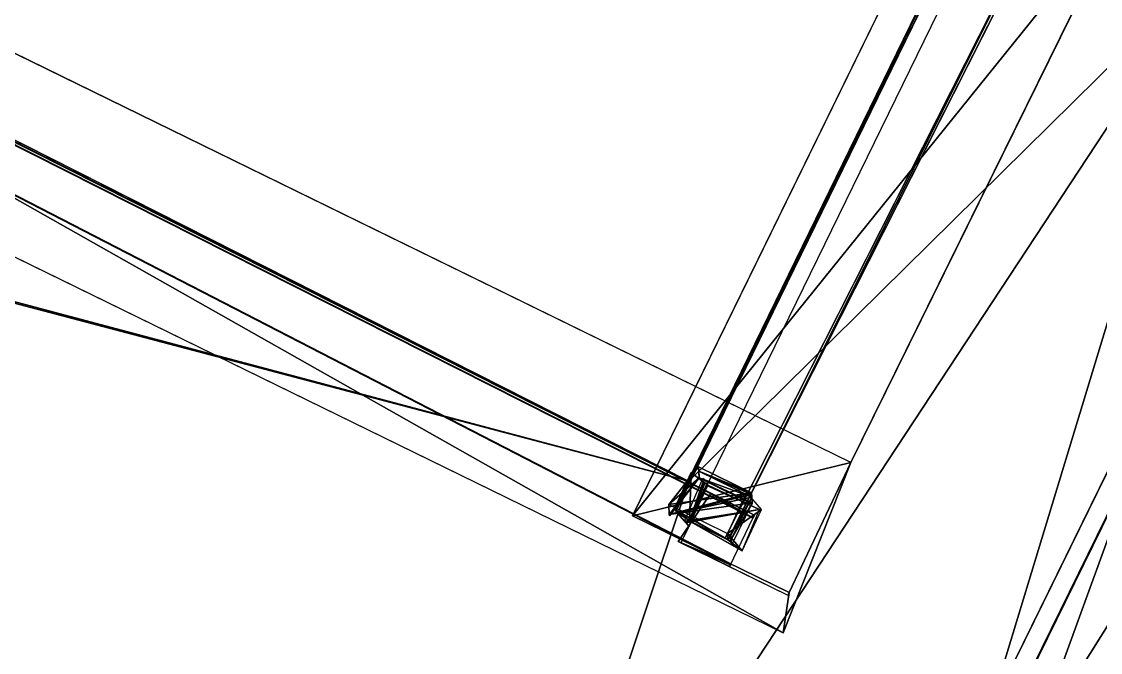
# Model space of a CAD drawing. Extents: x -273 to 66, y -64 to 315.
# Drawn here: x -26.265 to -21.465, y 2.329 to 5.134 of the extents above; entities that cross this region are included whole.
import ezdxf

# ---------------------------------------------------------------- set-up
doc = ezdxf.new("R2010")
doc.units = 0
doc.header["$MEASUREMENT"] = 0
doc.layers.get('0').update_dxf_attribs({"color": 13, "linetype": 'CONTINUOUS'})

# ---------------------------------------------------------------- blocks, each defined once
blk = doc.blocks.new('HOUSE')
at = {"color": 0}
for p, q in [((-220.145, 624.008, -72.627), (-220.014, 553.22, -72.401)), ((-216.532, 557.936, -112.415), (-216.532, 623.418, -112.415)), ((-215.226, 623.773, -75.846), (-215.098, 555.105, -75.626)), ((-210.404, 623.942, -112.406), (-211.219, 554.745, -112.144)), ((-210.957, 554.755, -106.016), (-210.143, 623.952, -106.278)), ((-181.149, 511.589, -0.399), (-181.149, 623.197, -0.399)), ((-181.149, 511.589, -0.399), (-181.149, 623.197, -0.399)), ((-216.616, 555.046, -111.212), (-216.77, 620.31, -112.12)), ((-216.407, 555.054, -106.308), (-216.561, 620.318, -107.216)), ((-204.11, 566.53, -72.028), (-204.057, 612.693, -72.173)), ((-182.05, 580.831, -144.862), (-182.05, 502.773, -138.675)), ((-182.05, 502.773, -138.675), (-174.112, 580.831, -112.415)), ((-182.05, 502.773, -138.675), (-174.112, 580.831, -112.415)), ((-181.149, 580.831, -8.113), (-181.149, 511.589, -8.113)), ((-181.149, 580.831, -8.113), (-181.149, 511.589, -8.113)), ((-204.11, 566.53, -72.028), (-484.994, 566.01, -72.14)), ((-202.783, 549.67, -71.941), (-204.11, 566.53, -72.028)), ((-202.783, 549.67, -71.941), (-204.11, 566.53, -72.028)), ((-493.671, 561.211, -112.415), (-216.532, 557.936, -112.415)), ((-210.12, 557.942, -75.514), (-297.928, 558.877, -76.098)), ((-297.718, 558.76, -106.807), (-214.257, 557.872, -106.951)), ((-297.684, 558.742, -111.716), (-214.223, 557.854, -111.86)), ((-215.815, 558.642, -111.399), (-216.73, 554.293, -111.399)), ((-216.73, 554.293, -193.915), (-215.815, 558.642, -193.915)), ((-210.355, 558.642, -121.335), (-216.73, 554.293, -121.335)), ((-216.73, 554.293, -193.915), (-210.355, 558.642, -193.915)), ((-216.616, 555.046, -111.212), (-216.69, 558.768, -111.221)), ((-215.815, 558.642, -161.608), (-215.815, 558.688, -111.375)), ((-210.355, 558.642, -161.608), (-215.815, 558.642, -161.608)), ((-215.815, 558.642, -161.608), (-210.355, 558.642, -161.974)), ((-215.815, 558.642, -161.608), (-215.815, 558.642, -111.399)), ((-215.815, 558.642, -193.675), (-215.815, 558.642, -161.608)), ((-215.815, 558.642, -193.915), (-215.815, 558.642, -193.675)), ((-210.355, 558.642, -111.399), (-215.815, 558.642, -111.399)), ((-210.355, 558.642, -161.608), (-215.815, 558.642, -161.608)), ((-215.815, 558.642, -161.608), (-215.815, 558.642, -111.399)), ((-215.815, 558.642, -193.675), (-210.355, 558.642, -193.582)), ((-215.815, 558.642, -193.675), (-215.815, 558.642, -161.608)), ((-215.815, 558.642, -161.608), (-210.355, 558.642, -161.974)), ((-215.191, 559.073, -72.271), (-215.65, 559.055, -83.052)), ((-215.427, 554.778, -83.047), (-215.65, 559.055, -83.052)), ((-215.098, 555.105, -75.626), (-215.489, 558.815, -83.058)), ((-215.489, 558.815, -83.058), (-215.476, 558.815, -82.75)), ((-215.098, 555.105, -75.626), (-215.489, 558.815, -83.058)), ((-215.476, 558.815, -82.75), (-215.333, 558.821, -79.401)), ((-215.333, 558.821, -79.401), (-215.03, 558.833, -72.277)), ((-214.955, 555.111, -72.268), (-215.191, 559.073, -72.271)), ((-215.191, 558.759, -72.278), (-209.778, 558.922, -72.503)), ((-215.03, 558.833, -72.277), (-209.778, 558.922, -72.503)), ((-215.03, 558.833, -72.277), (-214.958, 555.261, -72.268)), ((-215.03, 558.833, -72.277), (-214.958, 555.261, -72.268)), ((-209.778, 558.922, -72.503), (-214.955, 555.111, -72.268)), ((-209.778, 558.922, -72.503), (-214.955, 555.111, -72.268)), ((-211.302, 559.385, -111.922), (-211.218, 555.199, -111.912)), ((-210.355, 558.642, -161.974), (-210.355, 558.642, -161.608)), ((-210.355, 558.642, -161.974), (-210.355, 554.293, -161.619)), ((-210.355, 554.293, -161.974), (-210.355, 558.642, -161.974)), ((-210.355, 554.293, -161.974), (-210.355, 558.642, -161.974)), ((-210.355, 554.293, -193.672), (-210.355, 558.642, -193.582)), ((-210.355, 558.642, -193.582), (-210.355, 558.642, -181.646)), ((-210.355, 558.642, -181.646), (-210.355, 558.642, -161.974)), ((-210.355, 558.642, -161.974), (-210.355, 558.642, -161.608)), ((-210.355, 558.642, -193.915), (-210.355, 558.642, -193.582)), ((-210.355, 558.642, -193.582), (-210.355, 558.642, -181.646)), ((-210.355, 558.642, -181.646), (-210.355, 558.642, -161.974)), ((-210.355, 558.642, -121.335), (-210.355, 558.642, -111.399)), ((-210.355, 558.642, -121.335), (-210.355, 554.293, -121.335)), ((-210.355, 558.642, -161.974), (-210.355, 554.293, -161.619)), ((-210.355, 558.642, -161.974), (-210.355, 558.642, -161.608)), ((-210.355, 558.642, -181.646), (-210.355, 558.642, -161.974)), ((-210.355, 558.642, -193.582), (-210.355, 558.642, -181.646)), ((-209.523, 554.811, -72.365), (-209.778, 558.922, -72.503)), ((-209.523, 554.811, -72.365), (-209.606, 558.997, -72.375)), ((-215.21, 552.967, -71.668), (-214.495, 558.005, -72.046)), ((-214.495, 558.005, -72.046), (-215.208, 552.966, -72.016)), ((-210.089, 557.955, -72.017), (-214.495, 558.005, -72.046)), ((-214.479, 557.995, -74.469), (-214.495, 558.005, -72.046)), ((-214.446, 557.977, -79.312), (-214.479, 557.995, -74.469)), ((-211.542, 557.962, -74.45), (-214.479, 557.995, -74.469)), ((-214.223, 557.854, -111.86), (-214.257, 557.872, -106.951)), ((-214.223, 557.854, -111.86), (-214.257, 557.872, -106.951)), ((-214.223, 557.854, -111.873), (-214.221, 557.852, -112.144)), ((-214.223, 557.854, -111.864), (-214.223, 557.854, -111.873)), ((-214.223, 557.854, -111.864), (-214.223, 557.854, -111.86)), ((-214.221, 557.852, -112.144), (-209.715, 557.802, -112.114)), ((-210.089, 557.955, -72.017), (-211.542, 557.962, -74.45)), ((-210.089, 557.955, -72.017), (-211.542, 557.962, -74.45)), ((-209.973, 557.945, -74.439), (-211.542, 557.962, -74.45)), ((-209.965, 557.94, -75.513), (-210.12, 557.942, -75.514)), ((-209.967, 557.941, -75.257), (-210.12, 557.942, -75.514)), ((-209.967, 557.941, -75.257), (-210.12, 557.942, -75.514)), ((-209.965, 557.94, -75.513), (-210.12, 557.942, -75.514)), ((-209.99, 557.954, -71.852), (-210.089, 557.955, -72.017)), ((-209.989, 557.954, -72.016), (-210.089, 557.955, -72.017)), ((-209.989, 557.954, -72.016), (-210.089, 557.955, -72.017)), ((-209.989, 557.954, -72.016), (-210.089, 557.955, -72.017)), ((-209.99, 557.954, -71.852), (-210.089, 557.955, -72.017)), ((-209.99, 557.954, -71.852), (-209.989, 557.954, -72.016)), ((-209.989, 557.954, -72.016), (-209.947, 552.968, -71.981)), ((-209.989, 557.954, -72.016), (-209.973, 557.945, -74.439)), ((-209.989, 557.954, -72.016), (-209.973, 557.945, -74.439)), ((-209.973, 557.945, -74.439), (-209.967, 557.941, -75.257)), ((-209.967, 557.941, -75.257), (-209.965, 557.94, -75.513)), ((-209.717, 557.803, -111.834), (-209.717, 557.803, -111.821)), ((-209.715, 557.802, -112.114), (-209.717, 557.803, -111.834)), ((-298.186, 554.52, -106.256), (-209.716, 552.84, -105.662)), ((-209.674, 552.817, -111.795), (-298.145, 554.497, -112.389)), ((-216.646, 555.045, -111.911), (-211.219, 554.745, -112.144)), ((-216.645, 555.045, -111.887), (-216.646, 555.045, -111.911)), ((-216.645, 555.045, -111.887), (-216.616, 555.046, -111.212)), ((-216.592, 555.047, -110.659), (-216.616, 555.046, -111.212)), ((-216.592, 555.047, -110.659), (-216.616, 555.046, -111.212)), ((-216.592, 555.047, -110.659), (-216.616, 555.046, -111.212)), ((-216.43, 555.053, -106.862), (-216.592, 555.047, -110.659)), ((-216.43, 555.053, -106.862), (-216.592, 555.047, -110.659)), ((-216.43, 555.053, -106.862), (-216.592, 555.047, -110.659)), ((-216.43, 555.053, -106.862), (-216.432, 554.998, -106.861)), ((-215.427, 554.778, -83.047), (-216.432, 554.998, -106.861)), ((-216.407, 555.054, -106.308), (-216.43, 555.053, -106.862)), ((-216.407, 555.054, -106.308), (-216.43, 555.053, -106.862)), ((-216.407, 555.054, -106.308), (-216.43, 555.053, -106.862)), ((-216.407, 555.054, -106.308), (-216.43, 555.053, -106.862)), ((-215.098, 555.105, -75.626), (-216.407, 555.054, -106.308)), ((-215.098, 555.105, -75.626), (-216.407, 555.054, -106.308)), ((-215.098, 555.105, -75.626), (-216.407, 555.054, -106.308)), ((-215.273, 554.745, -79.39), (-215.431, 554.738, -83.11)), ((-215.098, 555.105, -75.626), (-215.427, 554.778, -83.047)), ((-215.098, 555.105, -75.626), (-215.427, 554.778, -83.047)), ((-215.273, 554.745, -79.39), (-215.427, 554.778, -83.047)), ((-215.273, 554.745, -79.39), (-214.955, 555.111, -72.268)), ((-215.273, 554.745, -79.39), (-214.955, 555.111, -72.268)), ((-215.273, 554.745, -79.39), (-214.955, 555.111, -72.268)), ((-214.955, 555.097, -72.268), (-215.273, 554.745, -79.39)), ((-214.955, 555.097, -72.268), (-215.273, 554.745, -79.39)), ((-214.955, 555.097, -72.268), (-215.273, 554.745, -79.39)), ((-214.947, 554.679, -72.267), (-215.273, 554.745, -79.39)), ((-215.085, 555.106, -75.318), (-215.098, 555.105, -75.626)), ((-215.085, 555.106, -75.318), (-215.098, 555.105, -75.626)), ((-215.085, 555.106, -75.318), (-215.098, 555.105, -75.626)), ((-215.085, 555.106, -75.318), (-214.955, 555.111, -72.268)), ((-215.085, 555.106, -75.318), (-214.955, 555.111, -72.268)), ((-215.085, 555.106, -75.318), (-214.955, 555.111, -72.268)), ((-214.958, 555.261, -72.268), (-214.943, 555.111, -71.969)), ((-214.958, 555.261, -72.268), (-214.955, 555.111, -72.268)), ((-214.958, 555.261, -72.268), (-214.955, 555.111, -72.268)), ((-214.958, 555.261, -72.268), (-214.955, 555.111, -72.268)), ((-214.958, 555.261, -72.268), (-214.943, 555.111, -71.969)), ((-214.958, 555.261, -72.268), (-214.955, 555.111, -72.268)), ((-214.955, 555.111, -72.268), (-214.949, 555.111, -72.133)), ((-214.955, 555.111, -72.268), (-214.955, 555.097, -72.268)), ((-214.943, 555.111, -71.969), (-214.955, 555.097, -72.268)), ((-214.955, 555.111, -72.268), (-214.949, 555.111, -72.133)), ((-214.943, 555.111, -71.969), (-214.955, 555.097, -72.268)), ((-214.943, 555.111, -71.969), (-214.955, 555.097, -72.268)), ((-214.955, 555.111, -72.268), (-214.955, 555.097, -72.268)), ((-214.955, 555.111, -72.268), (-214.955, 555.097, -72.268)), ((-209.523, 554.811, -72.365), (-214.955, 555.111, -72.268)), ((-209.523, 554.811, -72.365), (-214.955, 555.111, -72.268)), ((-214.955, 555.111, -72.268), (-214.949, 555.111, -72.133)), ((-209.523, 554.811, -72.365), (-214.955, 555.111, -72.268)), ((-214.955, 555.111, -72.268), (-214.949, 555.111, -72.133)), ((-214.955, 555.097, -72.268), (-214.947, 554.679, -72.267)), ((-214.949, 555.111, -72.133), (-214.943, 555.111, -71.969)), ((-214.949, 555.111, -72.133), (-214.943, 555.111, -71.969)), ((-209.523, 554.811, -72.365), (-214.949, 555.111, -72.133)), ((-214.949, 555.111, -72.133), (-214.943, 555.111, -71.969)), ((-214.943, 555.111, -71.969), (-214.939, 552.948, -71.962)), ((-211.218, 555.199, -111.912), (-211.219, 554.745, -112.144)), ((-211.219, 554.745, -112.144), (-210.957, 554.755, -106.016)), ((-211.219, 554.745, -112.144), (-210.957, 554.755, -106.016)), ((-211.219, 554.745, -112.144), (-210.957, 554.755, -106.016)), ((-216.73, 554.293, -193.915), (-210.355, 554.293, -193.915)), ((-216.73, 554.293, -122.824), (-216.73, 554.293, -193.915)), ((-216.73, 554.293, -121.335), (-216.73, 554.293, -122.824)), ((-216.73, 554.293, -111.399), (-216.73, 554.293, -121.335)), ((-216.73, 554.293, -121.335), (-216.73, 554.293, -122.824)), ((-216.73, 554.293, -122.824), (-216.73, 554.293, -193.915)), ((-210.355, 554.293, -193.915), (-210.355, 554.293, -193.672)), ((-210.355, 554.293, -161.974), (-210.355, 554.293, -161.619)), ((-210.355, 554.293, -193.672), (-210.355, 554.293, -161.974)), ((-210.355, 554.293, -161.619), (-210.355, 554.293, -121.335)), ((-210.355, 554.168, -193.675), (-210.355, 554.293, -193.672)), ((-210.355, 554.293, -193.672), (-210.355, 554.293, -161.974)), ((-210.355, 554.293, -161.974), (-210.355, 554.293, -161.619)), ((-210.355, 554.293, -161.619), (-210.355, 554.168, -161.608)), ((-210.355, 554.168, -161.608), (-210.355, 554.168, -193.675)), ((-220.014, 553.22, -72.401), (-203.947, 553.251, -71.982)), ((-209.947, 552.968, -71.981), (-215.21, 552.967, -71.668)), ((-215.208, 552.966, -72.016), (-215.21, 552.967, -71.668)), ((-215.208, 552.966, -72.016), (-215.21, 552.967, -71.668)), ((-214.935, 552.815, -111.834), (-215.208, 552.966, -72.016)), ((-214.939, 552.948, -71.962), (-203.947, 552.968, -71.981)), ((-209.674, 552.817, -111.799), (-214.935, 552.815, -111.834)), ((-209.947, 552.968, -71.981), (-203.947, 552.968, -71.981)), ((-209.947, 552.968, -71.981), (-209.747, 552.858, -101.121)), ((-209.747, 552.858, -101.121), (-209.716, 552.84, -105.662)), ((-209.716, 552.84, -105.662), (-209.674, 552.817, -111.795)), ((-209.716, 552.84, -105.662), (-209.674, 552.817, -111.795)), ((-209.674, 552.817, -111.795), (-209.674, 552.817, -111.799)), ((-203.947, 552.968, -71.981), (-203.947, 553.251, -71.982)), ((-203.947, 553.251, -71.982), (-202.783, 549.67, -71.941)), ((-492.543, 549.133, -72.056), (-202.783, 549.67, -71.941))]:
    blk.add_line(p, q, dxfattribs=at)
at = {"color": 17}
for p, q in [((-297.953, 558.891, -72.438), (-209.99, 557.954, -71.852)), ((-216.69, 558.768, -111.221), (-215.489, 558.815, -83.058)), ((-215.476, 558.815, -82.75), (-215.085, 555.106, -75.318)), ((-215.476, 558.815, -82.75), (-215.085, 555.106, -75.318)), ((-215.333, 558.821, -79.401), (-214.958, 555.261, -72.268)), ((-215.333, 558.821, -79.401), (-214.958, 555.261, -72.268)), ((-209.606, 558.997, -72.375), (-211.302, 559.385, -111.922)), ((-210.355, 558.642, -161.608), (-210.355, 558.642, -121.335)), ((-210.355, 558.642, -161.608), (-210.355, 558.642, -121.335)), ((-210.355, 558.642, -161.608), (-210.355, 558.642, -121.335)), ((-211.542, 557.962, -74.45), (-214.446, 557.977, -79.312)), ((-210.12, 557.942, -75.514), (-214.422, 557.964, -82.716)), ((-214.257, 557.872, -106.951), (-214.422, 557.964, -82.716)), ((-209.717, 557.803, -111.821), (-209.965, 557.94, -75.513)), ((-210.957, 554.755, -106.016), (-209.523, 554.811, -72.365)), ((-210.957, 554.755, -106.016), (-209.523, 554.811, -72.365))]:
    blk.add_line(p, q, dxfattribs=at)
at = {"color": 0}
mesh = blk.add_polyface(dxfattribs=at)
corners = [(-173.442, 622.685, -112.415), (-174.398, 578.486, -112.415), (-193.95, 622.685, -112.415), (-174.112, 580.831, -112.415), (-169.73, 580.831, -112.415), (-89.942, 622.685, -112.415), (-151.714, 580.831, -112.415), (-111.089, 580.831, -112.415), (-92.942, 580.831, -112.415), (-89.942, 619.79, -112.415), (-89.942, 580.831, -112.415), (-216.532, 557.936, -112.415), (-216.532, 623.418, -112.415), (-209.094, 502.773, -112.415), (-174.398, 502.773, -112.415), (-493.671, 502.773, -112.415), (-493.671, 561.211, -112.415), (-490.671, 502.773, -112.415)]
mesh.append_faces([[corners[k] for k in face] for face in [(8, 9, 10), (2, 11, 12), (11, 15, 16)]], dxfattribs={"vtx0": -1, "color": 0})
mesh.append_faces([[corners[k] for k in face] for face in [(0, 1, 2), (1, 0, 3), (3, 0, 4), (4, 5, 6), (6, 5, 7), (7, 5, 8), (13, 2, 14), (14, 2, 1), (15, 11, 17), (17, 11, 13)]], dxfattribs={"vtx0": -1, "vtx1": -1, "color": 0})
mesh.append_faces([[corners[k] for k in face] for face in [(11, 2, 13)]], dxfattribs={"vtx0": -1, "vtx1": -1, "vtx2": -1, "color": 0})
mesh.append_faces([[corners[k] for k in face] for face in [(4, 0, 5), (8, 5, 9)]], dxfattribs={"vtx0": -1, "vtx2": -1, "color": 0})
mesh = blk.add_polyface(dxfattribs=at)
corners = [(-204.078, 624.039, -72.209), (-220.014, 553.22, -72.401), (-220.145, 624.008, -72.627), (-204.11, 566.53, -72.028), (-204.057, 612.693, -72.173), (-203.947, 553.251, -71.982), (-202.783, 549.67, -71.941)]
mesh.append_faces([[corners[k] for k in face] for face in [(0, 1, 2), (3, 0, 4), (5, 3, 6)]], dxfattribs={"vtx0": -1, "color": 0})
mesh.append_faces([[corners[k] for k in face] for face in [(1, 0, 3)]], dxfattribs={"vtx0": -1, "vtx1": -1, "vtx2": -1, "color": 0})
mesh.append_faces([[corners[k] for k in face] for face in [(3, 5, 1)]], dxfattribs={"vtx0": -1, "vtx2": -1, "color": 0})
at = {"color": 17}
mesh = blk.add_polyface(dxfattribs=at)
corners = [(-210.404, 623.942, -112.406), (-210.957, 554.755, -106.016), (-211.219, 554.745, -112.144), (-210.143, 623.952, -106.278)]
mesh.append_faces([[corners[k] for k in face] for face in [(0, 1, 2), (1, 0, 3)]], dxfattribs={"vtx0": -1, "color": 17})
mesh = blk.add_polyface(dxfattribs=at)
corners = [(-208.213, 623.491, -116.708), (-89.942, 623.491, -116.422), (-89.942, 623.491, -116.708), (-97.006, 623.491, -116.398), (-181.533, 623.491, -116.112), (-191.844, 623.491, -116.077), (-208.213, 623.491, -108.375), (-173.455, 623.491, -116.139), (-191.844, 623.491, -108.375)]
mesh.append_faces([[corners[k] for k in face] for face in [(0, 1, 2), (3, 4, 7), (5, 6, 8)]], dxfattribs={"vtx0": -1, "color": 17})
mesh.append_faces([[corners[k] for k in face] for face in [(1, 0, 3), (4, 0, 5)]], dxfattribs={"vtx0": -1, "vtx1": -1, "color": 17})
mesh.append_faces([[corners[k] for k in face] for face in [(3, 0, 4)]], dxfattribs={"vtx0": -1, "vtx1": -1, "vtx2": -1, "color": 17})
mesh.append_faces([[corners[k] for k in face] for face in [(5, 0, 6)]], dxfattribs={"vtx0": -1, "vtx2": -1, "color": 17})
at = {"color": 253}
mesh = blk.add_polyface(dxfattribs=at)
corners = [(-181.149, 623.197, -0.399), (-181.149, 511.589, -8.113), (-181.149, 511.589, -0.399), (-181.149, 580.831, -8.113), (-181.149, 619.643, -8.113), (-181.149, 623.197, -8.113)]
mesh.append_faces([[corners[k] for k in face] for face in [(0, 1, 2), (4, 0, 5)]], dxfattribs={"vtx0": -1, "color": 253})
mesh.append_faces([[corners[k] for k in face] for face in [(1, 0, 3), (3, 0, 4)]], dxfattribs={"vtx0": -1, "vtx1": -1, "color": 253})
at = {"color": 8}
mesh = blk.add_polyface(dxfattribs=at)
corners = [(-181.149, 511.589, -0.399), (-131.336, 623.197, 17.845), (-181.149, 623.197, -0.399), (-131.336, 455.84, 17.845)]
mesh.append_faces([[corners[k] for k in face] for face in [(0, 1, 2), (1, 0, 3)]], dxfattribs={"vtx0": -1, "color": 8})
mesh = blk.add_polyface(dxfattribs=at)
corners = [(-131.336, 455.84, 17.845), (-81.524, 623.197, -0.399), (-131.336, 623.197, 17.845), (-81.524, 511.589, -0.399)]
mesh.append_faces([[corners[k] for k in face] for face in [(0, 1, 2), (1, 0, 3)]], dxfattribs={"vtx0": -1, "color": 8})
at = {"color": 17}
mesh = blk.add_polyface(dxfattribs=at)
corners = [(-216.592, 555.047, -110.659), (-216.77, 620.31, -112.12), (-216.616, 555.046, -111.212), (-216.43, 555.053, -106.862), (-216.407, 555.054, -106.308), (-216.561, 620.318, -107.216)]
mesh.append_faces([[corners[k] for k in face] for face in [(0, 1, 2), (1, 4, 5)]], dxfattribs={"vtx0": -1, "color": 17})
mesh.append_faces([[corners[k] for k in face] for face in [(1, 0, 3), (1, 3, 4)]], dxfattribs={"vtx0": -1, "vtx2": -1, "color": 17})
at = {"color": 0}
mesh = blk.add_polyface(dxfattribs=at)
corners = [(-172.73, 580.831, -8.113), (-172.73, 578.486, -8.113), (-181.149, 580.831, -8.113), (-493.671, 511.589, -8.113), (-490.671, 502.773, -8.113), (-493.671, 502.773, -8.113), (-181.149, 511.589, -8.113), (-172.73, 502.773, -8.113)]
mesh.append_faces([[corners[k] for k in face] for face in [(3, 4, 5)]], dxfattribs={"vtx0": -1, "color": 0})
mesh.append_faces([[corners[k] for k in face] for face in [(4, 6, 7), (7, 2, 1)]], dxfattribs={"vtx0": -1, "vtx1": -1, "color": 0})
mesh.append_faces([[corners[k] for k in face] for face in [(4, 3, 6), (7, 6, 2)]], dxfattribs={"vtx0": -1, "vtx2": -1, "color": 0})
mesh.append_faces([[corners[k] for k in face] for face in [(0, 1, 2)]], dxfattribs={"vtx1": -1, "color": 0})
at = {"color": 47}
mesh = blk.add_polyface(dxfattribs=at)
corners = [(-182.05, 580.831, -144.862), (-182.05, 502.773, -138.675), (-174.112, 580.831, -112.415)]
mesh.append_faces([[corners[k] for k in face] for face in [(0, 1, 2)]], dxfattribs={"color": 47})
mesh = blk.add_polyface(dxfattribs=at)
corners = [(-174.112, 580.831, -112.415), (-182.05, 502.773, -138.675), (-174.398, 502.773, -112.415)]
mesh.append_faces([[corners[k] for k in face] for face in [(0, 1, 2)]], dxfattribs={"color": 47})
at = {"color": 0}
mesh = blk.add_polyface(dxfattribs=at)
corners = [(-174.112, 580.831, -112.415), (-174.398, 502.773, -112.415), (-174.398, 578.486, -112.415)]
mesh.append_faces([[corners[k] for k in face] for face in [(0, 1, 2)]], dxfattribs={"color": 0})
at = {"color": 43}
mesh = blk.add_polyface(dxfattribs=at)
corners = [(-172.73, 502.773, -8.113), (-173.043, 524.352, -27.663), (-174.398, 502.773, -112.415), (-172.73, 578.486, -8.113), (-173.74, 524.352, -71.277), (-173.043, 555.043, -27.663), (-174.398, 578.486, -112.415), (-173.74, 555.043, -71.277)]
mesh.append_faces([[corners[k] for k in face] for face in [(0, 1, 2), (1, 3, 5), (6, 5, 3)]], dxfattribs={"vtx0": -1, "vtx1": -1, "color": 43})
mesh.append_faces([[corners[k] for k in face] for face in [(1, 0, 3), (2, 1, 4), (4, 6, 2), (6, 4, 7), (6, 7, 5)]], dxfattribs={"vtx0": -1, "vtx2": -1, "color": 43})
at = {"color": 17}
mesh = blk.add_polyface(dxfattribs=at)
corners = [(-492.543, 549.133, -72.056), (-484.994, 566.01, -72.14), (-493.87, 565.994, -72.143), (-202.783, 549.67, -71.941), (-204.11, 566.53, -72.028)]
mesh.append_faces([[corners[k] for k in face] for face in [(0, 1, 2), (1, 3, 4)]], dxfattribs={"vtx0": -1, "color": 17})
mesh.append_faces([[corners[k] for k in face] for face in [(1, 0, 3)]], dxfattribs={"vtx0": -1, "vtx2": -1, "color": 17})
mesh = blk.add_polyface(dxfattribs=at)
corners = [(-209.99, 557.954, -71.852), (-210.089, 557.955, -72.017), (-297.953, 558.891, -72.438), (-297.93, 558.878, -75.789), (-210.12, 557.942, -75.514), (-297.928, 558.877, -76.098), (-297.951, 558.889, -72.737), (-209.967, 557.941, -75.257), (-209.973, 557.945, -74.439), (-209.989, 557.954, -72.016), (-297.952, 558.89, -72.602)]
mesh.append_faces([[corners[k] for k in face] for face in [(3, 4, 5)]], dxfattribs={"vtx0": -1, "color": 17})
mesh.append_faces([[corners[k] for k in face] for face in [(4, 6, 7), (7, 6, 8), (8, 6, 9), (9, 6, 1)]], dxfattribs={"vtx0": -1, "vtx1": -1, "color": 17})
mesh.append_faces([[corners[k] for k in face] for face in [(4, 3, 6), (1, 6, 10), (1, 10, 2)]], dxfattribs={"vtx0": -1, "vtx2": -1, "color": 17})
mesh.append_faces([[corners[k] for k in face] for face in [(0, 1, 2)]], dxfattribs={"vtx1": -1, "color": 17})
mesh = blk.add_polyface(dxfattribs=at)
corners = [(-297.684, 558.742, -111.716), (-214.257, 557.872, -106.951), (-214.223, 557.854, -111.86), (-297.688, 558.744, -111.162), (-297.714, 558.758, -107.361), (-297.718, 558.76, -106.807)]
mesh.append_faces([[corners[k] for k in face] for face in [(0, 1, 2), (1, 4, 5)]], dxfattribs={"vtx0": -1, "color": 17})
mesh.append_faces([[corners[k] for k in face] for face in [(1, 0, 3), (1, 3, 4)]], dxfattribs={"vtx0": -1, "vtx2": -1, "color": 17})
mesh = blk.add_polyface(dxfattribs=at)
corners = [(-215.815, 558.642, -111.399), (-216.73, 554.293, -121.335), (-216.73, 554.293, -111.399), (-216.73, 554.293, -122.824), (-216.73, 554.293, -193.915), (-215.815, 558.642, -193.915), (-215.815, 558.642, -161.608), (-215.815, 558.642, -193.675)]
mesh.append_faces([[corners[k] for k in face] for face in [(0, 1, 2), (5, 6, 7)]], dxfattribs={"vtx0": -1, "color": 17})
mesh.append_faces([[corners[k] for k in face] for face in [(1, 0, 3), (3, 0, 4), (4, 0, 5)]], dxfattribs={"vtx0": -1, "vtx1": -1, "color": 17})
mesh.append_faces([[corners[k] for k in face] for face in [(5, 0, 6)]], dxfattribs={"vtx0": -1, "vtx2": -1, "color": 17})
at = {"color": 0}
mesh = blk.add_polyface(dxfattribs=at)
corners = [(-210.355, 558.642, -193.582), (-216.73, 554.293, -193.915), (-210.355, 558.642, -193.915), (-216.73, 554.293, -122.824), (-210.355, 558.642, -181.646), (-210.355, 558.642, -161.974), (-210.355, 558.642, -161.608), (-210.355, 558.642, -121.335), (-216.73, 554.293, -121.335)]
mesh.append_faces([[corners[k] for k in face] for face in [(0, 1, 2), (3, 7, 8)]], dxfattribs={"vtx0": -1, "color": 0})
mesh.append_faces([[corners[k] for k in face] for face in [(1, 0, 3)]], dxfattribs={"vtx0": -1, "vtx1": -1, "color": 0})
mesh.append_faces([[corners[k] for k in face] for face in [(3, 0, 4), (3, 4, 5), (3, 5, 6), (3, 6, 7)]], dxfattribs={"vtx0": -1, "vtx2": -1, "color": 0})
at = {"color": 17}
mesh = blk.add_polyface(dxfattribs=at)
corners = [(-216.592, 555.047, -110.659), (-216.69, 558.768, -111.221), (-216.616, 555.046, -111.212), (-216.43, 555.053, -106.862), (-216.407, 555.054, -106.308), (-215.098, 555.105, -75.626), (-215.489, 558.815, -83.058)]
mesh.append_faces([[corners[k] for k in face] for face in [(0, 1, 2), (1, 5, 6)]], dxfattribs={"vtx0": -1, "color": 17})
mesh.append_faces([[corners[k] for k in face] for face in [(1, 0, 3), (1, 3, 4), (1, 4, 5)]], dxfattribs={"vtx0": -1, "vtx2": -1, "color": 17})
at = {"color": 0}
mesh = blk.add_polyface(dxfattribs=at)
corners = [(-210.355, 558.642, -161.608), (-210.355, 558.642, -161.974), (-215.815, 558.642, -161.608)]
mesh.append_faces([[corners[k] for k in face] for face in [(0, 1, 2)]], dxfattribs={"color": 0})
at = {"color": 17}
mesh = blk.add_polyface(dxfattribs=at)
corners = [(-215.815, 558.642, -111.399), (-210.355, 558.642, -161.608), (-215.815, 558.642, -161.608), (-210.355, 558.642, -121.335), (-210.355, 558.642, -111.399)]
mesh.append_faces([[corners[k] for k in face] for face in [(0, 1, 2), (3, 0, 4)]], dxfattribs={"vtx0": -1, "color": 17})
mesh.append_faces([[corners[k] for k in face] for face in [(1, 0, 3)]], dxfattribs={"vtx0": -1, "vtx1": -1, "color": 17})
mesh = blk.add_polyface(dxfattribs=at)
corners = [(-215.815, 558.642, -161.608), (-210.355, 558.642, -193.582), (-215.815, 558.642, -193.675), (-210.355, 558.642, -181.646), (-210.355, 558.642, -161.974)]
mesh.append_faces([[corners[k] for k in face] for face in [(0, 1, 2), (3, 0, 4)]], dxfattribs={"vtx0": -1, "color": 17})
mesh.append_faces([[corners[k] for k in face] for face in [(1, 0, 3)]], dxfattribs={"vtx0": -1, "vtx1": -1, "color": 17})
at = {"color": 0}
mesh = blk.add_polyface(dxfattribs=at)
corners = [(-215.085, 555.106, -75.318), (-215.489, 558.815, -83.058), (-215.098, 555.105, -75.626), (-215.476, 558.815, -82.75)]
mesh.append_faces([[corners[k] for k in face] for face in [(0, 1, 2), (1, 0, 3)]], dxfattribs={"vtx0": -1, "color": 0})
at = {"color": 17}
mesh = blk.add_polyface(dxfattribs=at)
corners = [(-214.955, 555.111, -72.268), (-215.476, 558.815, -82.75), (-215.085, 555.106, -75.318), (-214.958, 555.261, -72.268), (-215.333, 558.821, -79.401)]
mesh.append_faces([[corners[k] for k in face] for face in [(0, 1, 2), (1, 3, 4)]], dxfattribs={"vtx0": -1, "color": 17})
mesh.append_faces([[corners[k] for k in face] for face in [(1, 0, 3)]], dxfattribs={"vtx0": -1, "vtx2": -1, "color": 17})
mesh = blk.add_polyface(dxfattribs=at)
corners = [(-215.03, 558.833, -72.277), (-215.333, 558.821, -79.401), (-214.958, 555.261, -72.268)]
mesh.append_faces([[corners[k] for k in face] for face in [(0, 1, 2)]], dxfattribs={"color": 17})
at = {"color": 0}
mesh = blk.add_polyface(dxfattribs=at)
corners = [(-214.958, 555.261, -72.268), (-209.778, 558.922, -72.503), (-215.03, 558.833, -72.277), (-214.955, 555.111, -72.268)]
mesh.append_faces([[corners[k] for k in face] for face in [(0, 1, 2), (1, 0, 3)]], dxfattribs={"vtx0": -1, "color": 0})
mesh = blk.add_polyface(dxfattribs=at)
corners = [(-209.523, 554.811, -72.365), (-209.778, 558.922, -72.503), (-214.955, 555.111, -72.268)]
mesh.append_faces([[corners[k] for k in face] for face in [(0, 1, 2)]], dxfattribs={"color": 0})
at = {"color": 17}
mesh = blk.add_polyface(dxfattribs=at)
corners = [(-210.957, 554.755, -106.016), (-211.218, 555.199, -111.912), (-211.219, 554.745, -112.144), (-209.523, 554.811, -72.365), (-209.606, 558.997, -72.375), (-211.302, 559.385, -111.922)]
mesh.append_faces([[corners[k] for k in face] for face in [(0, 1, 2), (1, 4, 5)]], dxfattribs={"vtx0": -1, "color": 17})
mesh.append_faces([[corners[k] for k in face] for face in [(1, 0, 3), (1, 3, 4)]], dxfattribs={"vtx0": -1, "vtx2": -1, "color": 17})
at = {"color": 0}
mesh = blk.add_polyface(dxfattribs=at)
corners = [(-210.355, 558.642, -161.974), (-210.355, 554.293, -161.619), (-210.355, 554.293, -161.974)]
mesh.append_faces([[corners[k] for k in face] for face in [(0, 1, 2)]], dxfattribs={"color": 0})
at = {"color": 17}
mesh = blk.add_polyface(dxfattribs=at)
corners = [(-210.355, 554.293, -193.672), (-210.355, 558.642, -161.974), (-210.355, 554.293, -161.974), (-210.355, 558.642, -193.582), (-210.355, 558.642, -181.646)]
mesh.append_faces([[corners[k] for k in face] for face in [(0, 1, 2), (1, 3, 4)]], dxfattribs={"vtx0": -1, "color": 17})
mesh.append_faces([[corners[k] for k in face] for face in [(1, 0, 3)]], dxfattribs={"vtx0": -1, "vtx2": -1, "color": 17})
mesh = blk.add_polyface(dxfattribs=at)
corners = [(-210.355, 554.293, -161.619), (-210.355, 558.642, -121.335), (-210.355, 554.293, -121.335), (-210.355, 558.642, -161.974), (-210.355, 558.642, -161.608)]
mesh.append_faces([[corners[k] for k in face] for face in [(0, 1, 2), (1, 3, 4)]], dxfattribs={"vtx0": -1, "color": 17})
mesh.append_faces([[corners[k] for k in face] for face in [(1, 0, 3)]], dxfattribs={"vtx0": -1, "vtx2": -1, "color": 17})
at = {"color": 0}
mesh = blk.add_polyface(dxfattribs=at)
corners = [(-214.495, 558.005, -72.046), (-215.208, 552.966, -72.016), (-215.21, 552.967, -71.668)]
mesh.append_faces([[corners[k] for k in face] for face in [(0, 1, 2)]], dxfattribs={"color": 0})
mesh = blk.add_polyface(dxfattribs=at)
corners = [(-214.495, 558.005, -72.046), (-211.542, 557.962, -74.45), (-214.479, 557.995, -74.469), (-210.089, 557.955, -72.017)]
mesh.append_faces([[corners[k] for k in face] for face in [(0, 1, 2), (1, 0, 3)]], dxfattribs={"vtx0": -1, "color": 0})
at = {"color": 17}
mesh = blk.add_polyface(dxfattribs=at)
corners = [(-214.223, 557.854, -111.873), (-209.715, 557.802, -112.114), (-214.221, 557.852, -112.144), (-209.717, 557.803, -111.834), (-214.223, 557.854, -111.864), (-214.223, 557.854, -111.86), (-214.257, 557.872, -106.951), (-209.717, 557.803, -111.821), (-209.965, 557.94, -75.513), (-214.422, 557.964, -82.716), (-210.12, 557.942, -75.514)]
mesh.append_faces([[corners[k] for k in face] for face in [(0, 1, 2), (8, 9, 10)]], dxfattribs={"vtx0": -1, "color": 17})
mesh.append_faces([[corners[k] for k in face] for face in [(1, 0, 3), (3, 6, 7), (7, 6, 8)]], dxfattribs={"vtx0": -1, "vtx1": -1, "color": 17})
mesh.append_faces([[corners[k] for k in face] for face in [(3, 0, 4), (3, 4, 5), (3, 5, 6), (8, 6, 9)]], dxfattribs={"vtx0": -1, "vtx2": -1, "color": 17})
at = {"color": 0}
mesh = blk.add_polyface(dxfattribs=at)
corners = [(-210.089, 557.955, -72.017), (-209.973, 557.945, -74.439), (-211.542, 557.962, -74.45), (-209.989, 557.954, -72.016)]
mesh.append_faces([[corners[k] for k in face] for face in [(0, 1, 2), (1, 0, 3)]], dxfattribs={"vtx0": -1, "color": 0})
mesh = blk.add_polyface(dxfattribs=at)
corners = [(-209.967, 557.941, -75.257), (-209.965, 557.94, -75.513), (-210.12, 557.942, -75.514)]
mesh.append_faces([[corners[k] for k in face] for face in [(0, 1, 2)]], dxfattribs={"color": 0})
mesh = blk.add_polyface(dxfattribs=at)
corners = [(-209.99, 557.954, -71.852), (-209.989, 557.954, -72.016), (-210.089, 557.955, -72.017)]
mesh.append_faces([[corners[k] for k in face] for face in [(0, 1, 2)]], dxfattribs={"color": 0})
mesh = blk.add_polyface(dxfattribs=at)
corners = [(-209.674, 552.817, -111.795), (-298.186, 554.52, -106.256), (-298.145, 554.497, -112.389), (-209.716, 552.84, -105.662)]
mesh.append_faces([[corners[k] for k in face] for face in [(0, 1, 2), (1, 0, 3)]], dxfattribs={"vtx0": -1, "color": 0})
mesh = blk.add_polyface(dxfattribs=at)
corners = [(-216.646, 555.045, -111.911), (-210.957, 554.755, -106.016), (-211.219, 554.745, -112.144), (-216.645, 555.045, -111.887), (-216.616, 555.046, -111.212), (-216.592, 555.047, -110.659), (-216.43, 555.053, -106.862), (-216.407, 555.054, -106.308), (-215.098, 555.105, -75.626), (-209.523, 554.811, -72.365), (-215.085, 555.106, -75.318), (-214.955, 555.111, -72.268)]
mesh.append_faces([[corners[k] for k in face] for face in [(0, 1, 2), (9, 10, 11)]], dxfattribs={"vtx0": -1, "color": 0})
mesh.append_faces([[corners[k] for k in face] for face in [(1, 8, 9)]], dxfattribs={"vtx0": -1, "vtx1": -1, "color": 0})
mesh.append_faces([[corners[k] for k in face] for face in [(1, 0, 3), (1, 3, 4), (1, 4, 5), (1, 5, 6), (1, 6, 7), (1, 7, 8), (9, 8, 10)]], dxfattribs={"vtx0": -1, "vtx2": -1, "color": 0})
mesh = blk.add_polyface(dxfattribs=at)
corners = [(-215.098, 555.105, -75.626), (-216.432, 554.998, -106.861), (-215.427, 554.778, -83.047), (-216.43, 555.053, -106.862), (-216.407, 555.054, -106.308)]
mesh.append_faces([[corners[k] for k in face] for face in [(0, 1, 2), (3, 0, 4)]], dxfattribs={"vtx0": -1, "color": 0})
mesh.append_faces([[corners[k] for k in face] for face in [(1, 0, 3)]], dxfattribs={"vtx0": -1, "vtx1": -1, "color": 0})
mesh = blk.add_polyface(dxfattribs=at)
corners = [(-214.955, 555.111, -72.268), (-215.427, 554.778, -83.047), (-215.273, 554.745, -79.39), (-215.085, 555.106, -75.318), (-215.098, 555.105, -75.626)]
mesh.append_faces([[corners[k] for k in face] for face in [(0, 1, 2), (1, 3, 4)]], dxfattribs={"vtx0": -1, "color": 0})
mesh.append_faces([[corners[k] for k in face] for face in [(1, 0, 3)]], dxfattribs={"vtx0": -1, "vtx2": -1, "color": 0})
mesh = blk.add_polyface(dxfattribs=at)
corners = [(-214.955, 555.097, -72.268), (-214.955, 555.111, -72.268), (-215.273, 554.745, -79.39), (-214.943, 555.111, -71.969), (-214.949, 555.111, -72.133)]
mesh.append_faces([[corners[k] for k in face] for face in [(0, 1, 2), (1, 3, 4)]], dxfattribs={"vtx0": -1, "color": 0})
mesh.append_faces([[corners[k] for k in face] for face in [(1, 0, 3)]], dxfattribs={"vtx0": -1, "vtx2": -1, "color": 0})
mesh = blk.add_polyface(dxfattribs=at)
corners = [(-214.955, 555.111, -72.268), (-214.955, 555.097, -72.268), (-215.273, 554.745, -79.39)]
mesh.append_faces([[corners[k] for k in face] for face in [(0, 1, 2)]], dxfattribs={"color": 0})
mesh = blk.add_polyface(dxfattribs=at)
corners = [(-214.955, 555.097, -72.268), (-215.273, 554.745, -79.39), (-214.947, 554.679, -72.267)]
mesh.append_faces([[corners[k] for k in face] for face in [(0, 1, 2)]], dxfattribs={"color": 0})
mesh = blk.add_polyface(dxfattribs=at)
corners = [(-214.949, 555.111, -72.133), (-214.958, 555.261, -72.268), (-214.955, 555.111, -72.268), (-214.943, 555.111, -71.969)]
mesh.append_faces([[corners[k] for k in face] for face in [(0, 1, 2), (1, 0, 3)]], dxfattribs={"vtx0": -1, "color": 0})
mesh = blk.add_polyface(dxfattribs=at)
corners = [(-214.943, 555.111, -71.969), (-214.955, 555.111, -72.268), (-214.955, 555.097, -72.268), (-214.949, 555.111, -72.133)]
mesh.append_faces([[corners[k] for k in face] for face in [(0, 1, 2), (1, 0, 3)]], dxfattribs={"vtx0": -1, "color": 0})
mesh = blk.add_polyface(dxfattribs=at)
corners = [(-214.949, 555.111, -72.133), (-209.523, 554.811, -72.365), (-214.955, 555.111, -72.268)]
mesh.append_faces([[corners[k] for k in face] for face in [(0, 1, 2)]], dxfattribs={"color": 0})
mesh = blk.add_polyface(dxfattribs=at)
corners = [(-210.355, 554.293, -193.672), (-210.355, 554.168, -161.608), (-210.355, 554.168, -193.675), (-210.355, 554.293, -161.974), (-210.355, 554.293, -161.619)]
mesh.append_faces([[corners[k] for k in face] for face in [(0, 1, 2)]], dxfattribs={"vtx0": -1, "color": 0})
mesh.append_faces([[corners[k] for k in face] for face in [(1, 0, 3)]], dxfattribs={"vtx0": -1, "vtx2": -1, "color": 0})
mesh.append_faces([[corners[k] for k in face] for face in [(4, 1, 3)]], dxfattribs={"vtx1": -1, "color": 0})
mesh = blk.add_polyface(dxfattribs=at)
corners = [(-209.674, 552.817, -111.799), (-215.208, 552.966, -72.016), (-214.935, 552.815, -111.834), (-209.674, 552.817, -111.795), (-209.716, 552.84, -105.662), (-209.747, 552.858, -101.121), (-209.947, 552.968, -71.981), (-215.21, 552.967, -71.668)]
mesh.append_faces([[corners[k] for k in face] for face in [(0, 1, 2), (1, 6, 7)]], dxfattribs={"vtx0": -1, "color": 0})
mesh.append_faces([[corners[k] for k in face] for face in [(1, 0, 3), (1, 3, 4), (1, 4, 5), (1, 5, 6)]], dxfattribs={"vtx0": -1, "vtx2": -1, "color": 0})
at = {"color": 253}
mesh = blk.add_polyface(dxfattribs=at)
corners = [(-505.397, 511.589, -0.399), (-493.671, 511.589, -8.113), (-505.397, 511.589, -8.113), (-181.149, 511.589, -8.113), (-181.149, 511.589, -0.399)]
mesh.append_faces([[corners[k] for k in face] for face in [(0, 1, 2), (3, 0, 4)]], dxfattribs={"vtx0": -1, "color": 253})
mesh.append_faces([[corners[k] for k in face] for face in [(1, 0, 3)]], dxfattribs={"vtx0": -1, "vtx1": -1, "color": 253})
at = {"color": 8}
mesh = blk.add_polyface(dxfattribs=at)
corners = [(-252.698, 388.344, 39.932), (-181.149, 511.589, -0.399), (-505.397, 511.589, -0.399), (-131.336, 455.84, 17.845), (17.295, 388.344, 39.932), (-81.524, 511.589, -0.399), (17.295, 511.589, -0.399)]
mesh.append_faces([[corners[k] for k in face] for face in [(0, 1, 2), (5, 4, 6)]], dxfattribs={"vtx0": -1, "color": 8})
mesh.append_faces([[corners[k] for k in face] for face in [(1, 0, 3), (3, 4, 5)]], dxfattribs={"vtx0": -1, "vtx1": -1, "color": 8})
mesh.append_faces([[corners[k] for k in face] for face in [(3, 0, 4)]], dxfattribs={"vtx0": -1, "vtx2": -1, "color": 8})
at = {"color": 47}
mesh = blk.add_polyface(dxfattribs=at)
corners = [(-493.671, 502.773, -136.673), (-395.736, 502.773, -121.248), (-209.094, 502.773, -136.673), (-493.671, 502.773, -112.415), (-381.236, 502.773, -121.248), (-395.736, 502.773, -112.979), (-381.236, 502.773, -112.979), (-209.094, 502.773, -112.415), (-490.671, 502.773, -112.415)]
mesh.append_faces([[corners[k] for k in face] for face in [(7, 3, 8)]], dxfattribs={"vtx0": -1, "color": 47})
mesh.append_faces([[corners[k] for k in face] for face in [(0, 1, 2), (1, 3, 5), (5, 3, 6)]], dxfattribs={"vtx0": -1, "vtx1": -1, "color": 47})
mesh.append_faces([[corners[k] for k in face] for face in [(7, 6, 3)]], dxfattribs={"vtx0": -1, "vtx1": -1, "vtx2": -1, "color": 47})
mesh.append_faces([[corners[k] for k in face] for face in [(1, 0, 3), (2, 1, 4), (4, 7, 2), (7, 4, 6)]], dxfattribs={"vtx0": -1, "vtx2": -1, "color": 47})
at = {"color": 43}
mesh = blk.add_polyface(dxfattribs=at)
corners = [(-246.25, 502.773, -72.916), (-309.281, 502.773, -69.416), (-246.25, 502.773, -23.111), (-461.706, 502.773, -69.416), (-413.531, 502.773, -69.416), (-357.456, 502.773, -69.416), (-309.281, 502.773, -19.611), (-183.141, 502.773, -23.111), (-490.671, 502.773, -112.415), (-209.094, 502.773, -112.415), (-490.671, 502.773, -8.113), (-174.398, 502.773, -112.415), (-461.706, 502.773, -19.611), (-413.531, 502.773, -19.611), (-357.456, 502.773, -19.611), (-183.141, 502.773, -72.916), (-172.73, 502.773, -8.113)]
mesh.append_faces([[corners[k] for k in face] for face in [(0, 1, 2), (1, 4, 5), (2, 6, 7), (8, 3, 9), (9, 3, 11), (3, 10, 12), (12, 10, 13), (14, 10, 6), (11, 15, 16), (15, 11, 0), (16, 6, 10), (13, 5, 4), (5, 13, 14)]], dxfattribs={"vtx0": -1, "vtx1": -1, "color": 43})
mesh.append_faces([[corners[k] for k in face] for face in [(1, 0, 3), (11, 3, 0), (13, 10, 14), (16, 7, 6)]], dxfattribs={"vtx0": -1, "vtx1": -1, "vtx2": -1, "color": 43})
mesh.append_faces([[corners[k] for k in face] for face in [(1, 3, 4), (2, 1, 6), (3, 8, 10), (16, 15, 7)]], dxfattribs={"vtx0": -1, "vtx2": -1, "color": 43})

msp = doc.modelspace()

# ---------------------------------------------------------------- block references
at = {"color": 0, "extrusion": (0.000762142, -0.012594, 0.99992), "xscale": 0.04822487279999959, "yscale": 0.04822487279999978, "zscale": 0.04822487279999997, "rotation": 333.8344898806029}
msp.add_blockref('HOUSE', (-25.7921, -25.6203, 8.858), dxfattribs=at)

# ---------------------------------------------------------------- meshes
at = {"color": 0}
mesh = msp.add_polyface(dxfattribs=at)
corners = [(-11.1723, 51.3911), (-15.2857, 5.3929), (-15.6208, 62.1668), (-12.5481, 10.5911), (-1.9859, 5.0285), (-5.9667, 40.96), (-0.0307, 30.9266), (6.6056, 21.342), (-17.7059, -21.119), (-19.2898, 73.2322), (-6.7596, -0.1829), (-27.4815, 315.3231), (-25.4301, 130.899), (-25.8572, 119.249), (-24.1735, 142.4889), (-22.0938, 153.9597), (-11.9732, 146.4238), (47.0091, 60.1141), (49.4159, 53.7966), (66.3884, 0.2595), (-11.7553, 75.0548), (-9.4323, 67.3785), (-6.6671, 59.8503), (-3.4689, 52.4955), (-2.869, 49.7266), (-1.9425, 47.0492), (-0.7025, 44.5018), (0.833, 42.1208), (2.6421, 39.9405), (4.6989, 37.9921), (6.9738, 36.3034), (9.4342, 34.8988), (12.0449, 33.7984), (14.7685, 33.0179), (17.5657, 32.5686), (20.3967, 32.4568), (-273.2204, 45.101), (3.0636, -64.3076), (-25.4525, 107.5982), (-24.2181, 96.0059), (-22.1604, 84.5311), (-8.557, -25.9606), (-3.8712, -18.3499), (1.1316, -21.4301), (13.8126, -0.8333), (17.1776, 14.297), (23.42, 26.3375), (-16.073, 122.743), (-16.4903, 106.7151), (-16.5148, 114.7351), (-15.9997, 98.7101), (-15.1666, 130.7117), (-15.0446, 90.7471), (-13.7984, 138.6142), (-13.6282, 82.8531)]
mesh.append_faces([[corners[k] for k in face] for face in [(4, 6, 7), (8, 1, 10), (34, 17, 35), (47, 48, 49)]], dxfattribs={"vtx0": -1, "color": 0})
mesh.append_faces([[corners[k] for k in face] for face in [(0, 1, 2), (1, 0, 3), (3, 0, 4), (2, 8, 9), (12, 11, 14), (14, 11, 15), (15, 11, 16), (17, 11, 18), (20, 17, 21), (21, 17, 22), (22, 17, 23), (23, 17, 24), (24, 17, 25), (25, 17, 26), (26, 17, 27), (27, 17, 28), (28, 17, 29), (29, 17, 30), (30, 17, 31), (31, 17, 32), (32, 17, 33), (33, 17, 34), (36, 8, 37), (38, 36, 13), (37, 44, 19), (48, 47, 50), (50, 51, 52), (52, 53, 54), (54, 16, 20)]], dxfattribs={"vtx0": -1, "vtx1": -1, "color": 0})
mesh.append_faces([[corners[k] for k in face] for face in [(8, 2, 1), (16, 11, 17), (16, 17, 20), (8, 36, 38)]], dxfattribs={"vtx0": -1, "vtx1": -1, "vtx2": -1, "color": 0})
mesh.append_faces([[corners[k] for k in face] for face in [(4, 0, 5), (4, 5, 6), (11, 12, 13), (18, 11, 19), (13, 36, 11), (8, 38, 39), (8, 39, 40), (8, 40, 9), (37, 8, 41), (37, 41, 42), (37, 42, 43), (37, 43, 44), (19, 44, 45), (19, 45, 46), (19, 46, 18), (50, 47, 51), (52, 51, 53), (54, 53, 16)]], dxfattribs={"vtx0": -1, "vtx2": -1, "color": 0})
mesh = msp.add_polyface(dxfattribs=at)
corners = [(-25.4301, 130.899), (-25.4525, 107.5982), (-25.8572, 119.249), (-24.2181, 96.0059), (-24.1735, 142.4889), (-22.1604, 84.5311), (-22.0938, 153.9597), (-19.2898, 73.2322), (-16.073, 122.743), (-15.1666, 130.7117), (-13.7984, 138.6142), (-11.9732, 146.4238), (-16.5148, 114.7351), (-16.4903, 106.7151), (-15.6208, 62.1668), (-15.9997, 98.7101), (-15.0446, 90.7471), (-11.1723, 51.3911), (-13.6282, 82.8531), (-11.7553, 75.0548), (-9.4323, 67.3785), (-5.9667, 40.96), (-6.6671, 59.8503), (-3.4689, 52.4955), (-0.0307, 30.9266), (-2.869, 49.7266), (-1.9425, 47.0492), (-0.7025, 44.5018), (0.833, 42.1208), (6.6056, 21.342), (2.6421, 39.9405), (4.6989, 37.9921), (6.9738, 36.3034), (-12.5481, 10.5911), (-6.7596, -0.1829), (-15.2857, 5.3929), (-1.9859, 5.0285), (-3.8712, -18.3499), (1.1316, -21.4301), (13.8126, -0.8333), (9.4342, 34.8988), (12.0449, 33.7984), (14.7685, 33.0179), (17.1776, 14.297), (17.5657, 32.5686), (23.42, 26.3375), (20.3967, 32.4568), (47.0091, 60.1141), (49.4159, 53.7966), (-8.557, -25.9606), (-17.7059, -21.119)]
mesh.append_faces([[corners[k] for k in face] for face in [(0, 1, 2), (10, 6, 11), (33, 34, 35), (45, 47, 48), (34, 49, 50)]], dxfattribs={"vtx0": -1, "color": 0})
mesh.append_faces([[corners[k] for k in face] for face in [(1, 0, 3), (3, 4, 5), (5, 6, 7), (8, 6, 9), (9, 6, 10), (7, 13, 14), (13, 7, 12), (14, 16, 17), (17, 20, 21), (21, 23, 24), (24, 28, 29), (37, 36, 38), (38, 29, 39), (39, 42, 43), (43, 44, 45), (49, 34, 37)]], dxfattribs={"vtx0": -1, "vtx1": -1, "color": 0})
mesh.append_faces([[corners[k] for k in face] for face in [(7, 6, 8), (34, 36, 37), (39, 29, 32)]], dxfattribs={"vtx0": -1, "vtx1": -1, "vtx2": -1, "color": 0})
mesh.append_faces([[corners[k] for k in face] for face in [(3, 0, 4), (5, 4, 6), (7, 8, 12), (14, 13, 15), (14, 15, 16), (17, 16, 18), (17, 18, 19), (17, 19, 20), (21, 20, 22), (21, 22, 23), (24, 23, 25), (24, 25, 26), (24, 26, 27), (24, 27, 28), (29, 28, 30), (29, 30, 31), (29, 31, 32), (34, 33, 36), (38, 36, 29), (39, 32, 40), (39, 40, 41), (39, 41, 42), (43, 42, 44), (45, 44, 46), (45, 46, 47)]], dxfattribs={"vtx0": -1, "vtx2": -1, "color": 0})

doc.saveas('drawing.dxf')
